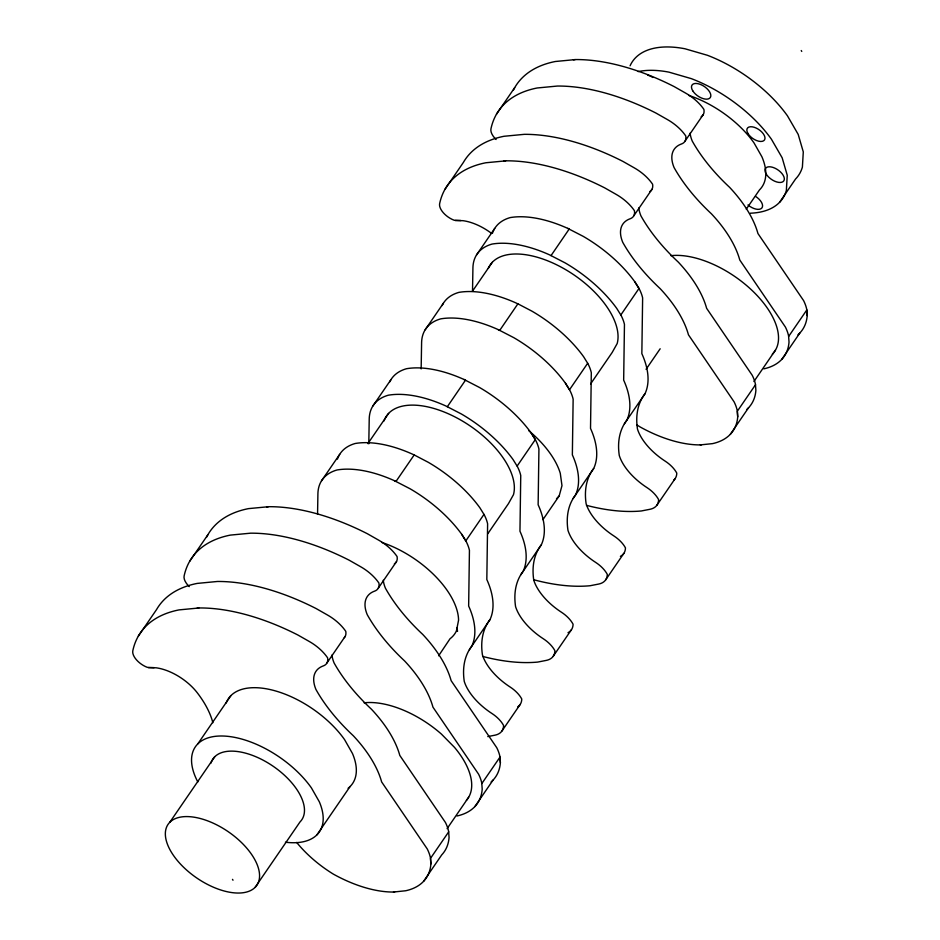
<?xml version="1.0" encoding="UTF-8"?>
<svg xmlns="http://www.w3.org/2000/svg" width="940" height="940" viewBox="0 0 940 940"><rect width="100%" height="100%" fill="white"/><g stroke="black" fill="none" stroke-linecap="round" stroke-linejoin="round"><path stroke-width="1.41" d="M317.555 514.204L317.908 493.864A81.404 42.312 34.5 0 1 337.025 469.977A96.033 49.914 34.5 0 1 394.483 480.728L396.01 481.421L414.188 454.937L412.66 454.243A96.033 49.914 34.5 0 0 355.203 443.492A81.404 42.312 34.5 0 0 337.448 459.12M368.797 443.786L369.22 419.076A81.404 42.312 34.5 0 1 388.349 395.2A96.033 49.914 34.5 0 1 445.807 405.951L461.423 414.011A96.033 49.914 34.5 0 1 513.052 459.543L517.388 466.546A50.325 26.156 34.5 0 1 520.748 475.511L519.961 531.241A106.314 55.249 34.5 0 1 523.122 571.344A138.227 71.84 34.5 0 0 515.578 606.629A46.319 24.076 34.5 0 0 543.285 638.742A21.467 11.162 34.5 0 1 554.894 650.703A31.784 16.521 34.5 0 1 546.175 660.42L537.704 662.077A173.465 90.158 34.5 0 1 482.808 656.461M414.188 454.937L428.276 462.304A96.033 49.914 34.5 0 1 479.917 507.835L484.253 514.838A50.325 26.156 34.5 0 1 487.613 523.803L486.826 579.545A106.314 55.249 34.5 0 1 489.987 619.636A138.227 71.84 34.5 0 0 482.443 654.933A46.319 24.076 34.5 0 0 510.15 687.034A21.467 11.162 34.5 0 1 521.759 698.996A31.784 16.521 34.5 0 1 517.729 706.868M421.155 368.903L421.602 342.736A81.404 42.312 34.5 0 1 440.731 318.86A96.033 49.914 34.5 0 1 498.188 329.611L499.716 330.398L517.893 303.82L531.981 311.187A96.033 49.914 34.5 0 1 583.611 356.718L587.947 363.721A50.325 26.156 34.5 0 1 591.307 372.687L590.52 428.417A106.314 55.249 34.5 0 1 593.681 468.52A138.227 71.84 34.5 0 0 586.137 503.805A46.319 24.076 34.5 0 0 613.843 535.918A21.467 11.162 34.5 0 1 625.452 547.879A31.784 16.521 34.5 0 1 620.4 556.351M447.322 406.738L465.5 380.16L463.972 379.466A96.033 49.914 34.5 0 0 406.515 368.715A81.404 42.312 34.5 0 0 389.748 381.887M472.514 291.212L472.926 267.959A81.404 42.312 34.5 0 1 492.043 244.071A96.033 49.914 34.5 0 1 549.501 254.834L565.116 262.883A96.033 49.914 34.5 0 1 616.758 308.426L621.093 315.429A50.325 26.156 34.5 0 1 624.454 324.382L623.667 380.124A106.314 55.249 34.5 0 1 626.827 420.215A138.227 71.84 34.5 0 0 619.284 455.512A46.319 24.076 34.5 0 0 646.99 487.613A21.467 11.162 34.5 0 1 658.599 499.587A31.784 16.521 34.5 0 1 649.869 509.304L641.397 510.961A173.465 90.158 34.5 0 1 586.501 505.344M517.881 303.914L516.365 303.127A96.033 49.914 34.5 0 0 458.908 292.375A81.404 42.312 34.5 0 0 442.129 305.547M551.028 255.621L569.205 229.031L567.678 228.35A96.033 49.914 34.5 0 0 510.22 217.587A81.404 42.312 34.5 0 0 492.466 233.214M296.688 842.452A81.404 42.312 34.5 0 0 333.406 874.153A96.033 49.914 34.5 0 0 393.472 892.036L405.68 890.756A96.033 49.914 34.5 0 0 430.884 863.954L430.45 857.903A50.325 26.156 34.5 0 0 427.277 848.985L381.64 781.927A106.314 55.249 34.5 0 0 353.252 735.691A138.227 71.84 34.5 0 1 315.934 689.455A46.319 24.076 34.5 0 1 323.301 665.908A21.467 11.162 34.5 0 0 327.59 657.812A31.784 16.521 34.5 0 0 309.354 641.527L297.898 635.017A173.465 90.158 34.5 0 0 199.28 607.957L179.023 609.895A173.465 90.158 34.5 0 0 132.81 650.774A15.169 7.884 34.5 0 0 147.321 667.353L154.054 667.647M491.127 781.939A96.033 49.914 34.5 0 0 500.374 762.681L499.939 756.641A50.325 26.156 34.5 0 0 496.767 747.723L451.13 680.666A106.314 55.249 34.5 0 0 422.741 634.43A138.227 71.84 34.5 0 1 385.423 588.193A46.319 24.076 34.5 0 1 383.285 580.274M637.061 425.021A81.404 42.312 34.5 0 0 640.234 427.019A96.033 49.914 34.5 0 0 700.288 444.902L712.496 443.633A96.033 49.914 34.5 0 0 737.712 416.82L737.277 410.768A50.325 26.156 34.5 0 0 734.105 401.85L688.456 334.805A106.314 55.249 34.5 0 0 660.08 288.557A138.227 71.84 34.5 0 1 622.75 242.332A46.319 24.076 34.5 0 1 630.129 218.773A21.467 11.162 34.5 0 0 634.418 210.689A31.784 16.521 34.5 0 0 616.182 194.404L604.726 187.883A173.465 90.158 34.5 0 0 506.108 160.822L485.851 162.761A173.465 90.158 34.5 0 0 439.638 203.651A15.169 7.884 34.5 0 0 454.138 220.23L460.87 220.512M797.954 334.805A96.033 49.914 34.5 0 0 807.202 315.558L806.767 309.507A50.325 26.156 34.5 0 0 803.594 300.589L757.945 233.531A106.314 55.249 34.5 0 0 729.569 187.295A138.227 71.84 34.5 0 1 692.24 141.059A46.319 24.076 34.5 0 1 690.101 133.139M542.897 519.667L559.183 495.921L561.979 485.663L560.287 473.314A75.2 39.081 34.5 0 0 528.809 430.72M438.628 655.791L450.037 638.742A75.2 39.081 34.5 0 0 456.476 630.799L458.567 620.165A75.2 39.081 34.5 0 0 381.605 542.356M138.356 636.086L156.534 609.602A173.465 90.158 34.5 0 1 197.2 583.411L217.457 581.472A173.465 90.158 34.5 0 1 316.075 608.533L327.531 615.042A31.784 16.521 34.5 0 1 345.767 631.327A21.467 11.162 34.5 0 1 344.287 637.661M189.668 561.309L207.846 534.825M445.184 188.964L463.349 162.479A173.465 90.158 34.5 0 1 504.028 136.276L524.273 134.338A173.465 90.158 34.5 0 1 622.903 161.398L634.359 167.907A31.784 16.521 34.5 0 1 652.583 184.205A21.467 11.162 34.5 0 1 649.857 191.549M496.496 114.175L514.673 87.69M321.504 480.857L339.681 454.373M372.828 406.068L390.993 379.584M425.209 329.728L443.386 303.244M476.521 254.952L494.699 228.467M367.893 443.598L388.608 413.412M472.421 291.271L492.313 262.295M197.811 743.893L230.946 695.588M169.823 822.241L214.72 756.806M327.014 662.876L345.191 636.38M378.338 588.087L396.504 561.603M633.842 215.742L652.019 189.257M685.154 140.953L703.332 114.469M483.994 514.368L465.817 540.853L461.74 534.32A96.033 49.914 34.5 0 0 410.099 488.788L394.483 480.728M517.129 466.076L535.307 439.591L531.229 433.058A96.033 49.914 34.5 0 0 479.588 387.527L463.972 379.466M587.688 363.251L569.511 389.736L565.434 383.203A96.033 49.914 34.5 0 0 513.804 337.671L498.188 329.611M620.835 314.947L639 288.463L634.923 281.941A96.033 49.914 34.5 0 0 583.293 236.398L567.678 228.35M487.754 533.803L508.47 503.617L513.475 494.687A75.2 39.081 34.5 0 0 460.541 419.945A75.2 39.081 34.5 0 0 384.049 420.909M590.626 383.884L612.163 352.488L617.169 343.57A75.2 39.081 34.5 0 0 565.445 269.522A75.2 39.081 34.5 0 0 488.283 268.394M255.116 887.36A53.839 27.989 34.5 0 0 208.527 821.196A53.839 27.989 34.5 0 0 173.759 855.846A53.839 27.989 34.5 0 0 255.116 887.36L300.013 821.924A53.839 27.989 34.5 0 0 271.707 765.278A53.839 27.989 34.5 0 0 210.983 763.092M316.933 834.837L350.068 786.545M746.266 209.174L759.532 189.857A75.2 39.081 34.5 0 0 761.905 156.78L754.021 142.915A75.2 39.081 34.5 0 0 688.785 95.41M646.074 369.303L660.162 348.775M469.377 649.681L489.987 619.636M520.701 574.892L541.299 544.859A106.314 55.249 34.5 0 0 538.138 504.757L538.926 449.026A50.325 26.156 34.5 0 0 535.565 440.061L531.229 433.058M573.083 498.553L593.681 468.52M624.395 423.776L645.005 393.731A106.314 55.249 34.5 0 0 641.844 353.64L642.631 297.898A50.325 26.156 34.5 0 0 639.27 288.933L634.923 281.941M779.554 202.347L795.581 178.976A100.674 52.323 34.5 0 0 802.396 167.097L803.289 151.904L798.201 134.42L787.473 115.855A100.674 52.323 34.5 0 0 707.42 55.284L684.99 48.774A100.674 52.323 34.5 0 0 630.094 65.776M501.96 730.991L520.137 704.495M553.272 656.202L571.449 629.718M605.666 579.863L623.831 553.378M656.978 505.086L675.155 478.601M447.099 828.657L468.637 797.261M753.927 381.522L775.465 350.127M448.697 831.841L430.52 858.326L430.884 863.954M481.832 783.549L500.01 757.064L500.374 762.681M755.525 384.719L737.348 411.203L737.712 416.82M788.66 336.414L806.837 309.93L807.202 315.558M423.588 881.332L441.753 854.848A96.033 49.914 34.5 0 0 449.062 837.47L448.627 831.418A50.325 26.156 34.5 0 0 445.454 822.5L399.805 755.443A106.314 55.249 34.5 0 0 371.429 709.207A138.227 71.84 34.5 0 1 334.099 662.97A46.319 24.076 34.5 0 1 331.961 655.051M474.9 806.543L493.077 780.059M730.404 434.198L748.581 407.713M781.727 359.421L799.893 332.936M556.504 498.752L559.183 495.921M487.789 736.584L494.851 735.198A31.784 16.521 34.5 0 0 503.582 725.48A21.467 11.162 34.5 0 0 491.973 713.519A46.319 24.076 34.5 0 1 464.266 681.418A138.227 71.84 34.5 0 1 471.81 646.121A106.314 55.249 34.5 0 0 468.649 606.03L469.436 550.288A50.325 26.156 34.5 0 0 466.076 541.322L461.74 534.32M573.412 59.772L575.127 59.608M503.922 161.034L505.638 160.869M266.596 506.895L268.311 506.731M197.106 608.168L198.822 608.004M455.242 220.559L462.927 220.677A39.151 20.351 34.5 0 1 491.655 233.472M148.414 667.682L156.099 667.8A39.151 20.351 34.5 0 1 197.259 692.768A89.629 46.589 34.5 0 1 212.851 722.743M700.288 444.902L701.487 444.785M393.472 892.036L394.659 891.907M456.558 630.364L457.522 631.316L457.052 627.85M565.434 383.203L569.781 390.206A50.325 26.156 34.5 0 1 573.141 399.171L572.354 454.901A106.314 55.249 34.5 0 1 575.515 495.004A138.227 71.84 34.5 0 0 567.96 530.301A46.319 24.076 34.5 0 0 595.666 562.402A21.467 11.162 34.5 0 1 607.287 574.364A31.784 16.521 34.5 0 1 598.557 584.081L590.085 585.738A173.465 90.158 34.5 0 1 533.791 579.757M801.244 50.537L801.75 51.418M232.497 879.358L233.003 880.24M348.117 788.272A75.2 39.081 34.5 0 0 352.453 753.469L344.569 739.616A75.2 39.081 34.5 0 0 277.688 691.582A75.2 39.081 34.5 0 0 226.199 702.956M285.443 842.216A75.2 39.081 34.5 0 0 319.306 801.761L311.422 787.908A75.2 39.081 34.5 0 0 224.437 736.079A75.2 39.081 34.5 0 0 197.823 781.951M364.097 702.815A75.2 39.081 34.5 0 1 441.365 734.034L454.514 747.382A75.2 39.081 34.5 0 1 466.393 800.363M206.518 537.292A173.465 90.158 34.5 0 1 248.513 508.622L268.769 506.695A173.465 90.158 34.5 0 1 367.387 533.744L378.855 540.265A31.784 16.521 34.5 0 1 397.079 556.551A21.467 11.162 34.5 0 1 394.353 563.894M189.257 586.619A15.169 7.884 34.5 0 1 184.123 575.997A173.465 90.158 34.5 0 1 230.335 535.107L250.592 533.18A173.465 90.158 34.5 0 1 349.222 560.228L360.678 566.75A31.784 16.521 34.5 0 1 378.902 583.035A21.467 11.162 34.5 0 1 374.613 591.131A46.319 24.076 34.5 0 0 367.246 614.678A138.227 71.84 34.5 0 0 404.576 660.914A106.314 55.249 34.5 0 1 432.952 707.15L478.601 774.207A50.325 26.156 34.5 0 1 481.774 783.126L482.197 789.165A96.033 49.914 34.5 0 1 456.993 815.979M568.019 632.691A31.784 16.521 34.5 0 0 573.071 624.219A21.467 11.162 34.5 0 0 561.462 612.245A46.319 24.076 34.5 0 1 533.755 580.144A138.227 71.84 34.5 0 1 541.299 544.859M673.651 480.258A31.784 16.521 34.5 0 0 676.777 473.102A21.467 11.162 34.5 0 0 665.156 461.129A46.319 24.076 34.5 0 1 637.461 429.028A138.227 71.84 34.5 0 1 645.005 393.731M496.085 139.496A15.169 7.884 34.5 0 1 490.95 128.862A173.465 90.158 34.5 0 1 537.163 87.984L557.42 86.045A173.465 90.158 34.5 0 1 656.038 113.106L667.494 119.615A31.784 16.521 34.5 0 1 685.73 135.9A21.467 11.162 34.5 0 1 681.441 143.996A46.319 24.076 34.5 0 0 674.074 167.543A138.227 71.84 34.5 0 0 711.392 213.78A106.314 55.249 34.5 0 1 739.78 260.016L785.417 327.073A50.325 26.156 34.5 0 1 788.59 335.991L789.024 342.043A96.033 49.914 34.5 0 1 763.82 368.844M701.181 116.76A21.467 11.162 34.5 0 0 703.907 109.416A31.784 16.521 34.5 0 0 685.671 93.131L674.215 86.621A173.465 90.158 34.5 0 0 575.597 59.561L555.34 61.5A173.465 90.158 34.5 0 0 513.346 90.169M670.925 255.68A75.2 39.081 34.5 0 1 753.105 291.435A75.2 39.081 34.5 0 1 772.327 354.18M638.789 207.928A46.319 24.076 34.5 0 0 640.927 215.847A138.227 71.84 34.5 0 0 678.257 262.072A106.314 55.249 34.5 0 1 706.633 308.32L752.282 375.365A50.325 26.156 34.5 0 1 755.455 384.284L755.877 390.335A96.033 49.914 34.5 0 1 746.63 409.593M750.402 213.192A100.674 52.323 34.5 0 0 786.357 190.468L787.25 175.275L782.162 157.791L771.434 139.226A100.674 52.323 34.5 0 0 691.382 78.654L668.951 72.145A100.674 52.323 34.5 0 0 638.236 71.593M647.86 75.224A10.975 5.711 34.5 0 1 652.83 77.468M755.525 196.366A11.057 5.746 34.5 0 1 761.8 208.057A11.057 5.746 34.5 0 1 747.97 204.967M692.721 90.769A11.057 5.746 34.5 0 0 709.489 98.359A11.057 5.746 34.5 0 0 701.275 84.788A11.057 5.746 34.5 0 0 692.721 90.769M766.229 174.088A11.057 5.746 34.5 0 0 782.996 181.679A11.057 5.746 34.5 0 0 774.783 168.107A11.057 5.746 34.5 0 0 766.229 174.088M747.888 133.398A10.375 5.393 34.5 0 0 763.609 140.8A10.375 5.393 34.5 0 0 756.277 128.099A10.375 5.393 34.5 0 0 747.888 133.398"/></g></svg>
